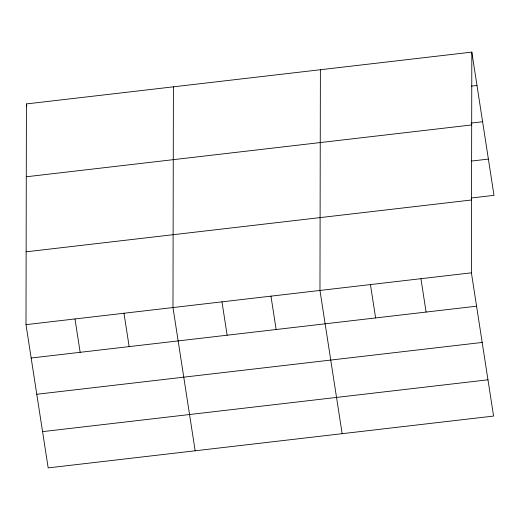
<?xml version="1.0" encoding="UTF-8"?>
<svg xmlns="http://www.w3.org/2000/svg" width="520" height="520" viewBox="0 0 520 520"><rect width="100%" height="100%" fill="white"/><g stroke="black" fill="none" stroke-linecap="round" stroke-linejoin="round"><path stroke-width="0.78" d="M471.822 52.111L471.406 272.825L493.584 416.065L48.178 467.89L26 324.649L26.416 103.935L471.822 52.111L494 195.351L471.562 197.964M173.4 86.834L172.984 307.548L195.162 450.788M320.385 69.732L319.969 290.44L342.147 433.687M471.38 86.132L476.99 85.475M471.387 123.045L482.606 121.739M26.28 176.774L471.685 124.943M471.562 161.05L488.384 159.094M26.137 251.81L471.543 199.986M26 324.649L471.406 272.825M31.168 358.013L476.574 306.189M36.777 394.271L482.19 342.446M42.562 431.632L487.968 379.801M420.927 278.694L426.094 312.058M370.448 284.57L375.615 317.935M270.972 296.14L276.139 329.511M221.982 301.841L227.143 335.212M123.987 313.248L129.155 346.613M74.997 318.949L80.158 352.313M26.416 103.935L26.787 106.32"/></g></svg>
